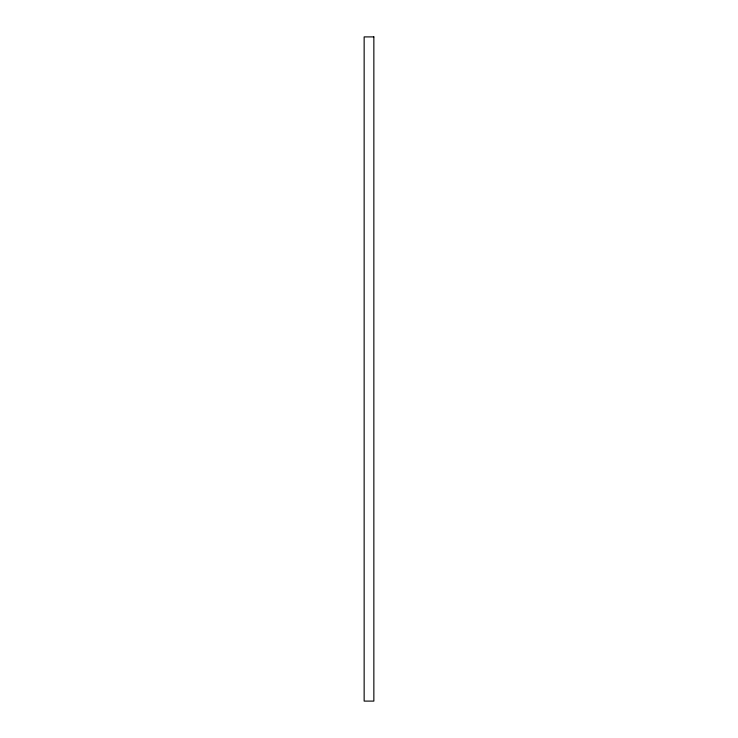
<?xml version="1.0" encoding="UTF-8"?>
<svg xmlns="http://www.w3.org/2000/svg" width="738" height="738" viewBox="0 0 738 738"><rect width="100%" height="100%" fill="white"/><g stroke="black" fill="none" stroke-linecap="round" stroke-linejoin="round"><path stroke-width="1.11" d="M373.852 36.9L364.148 36.9L364.148 701.1L373.852 701.1L373.852 36.9"/></g></svg>
